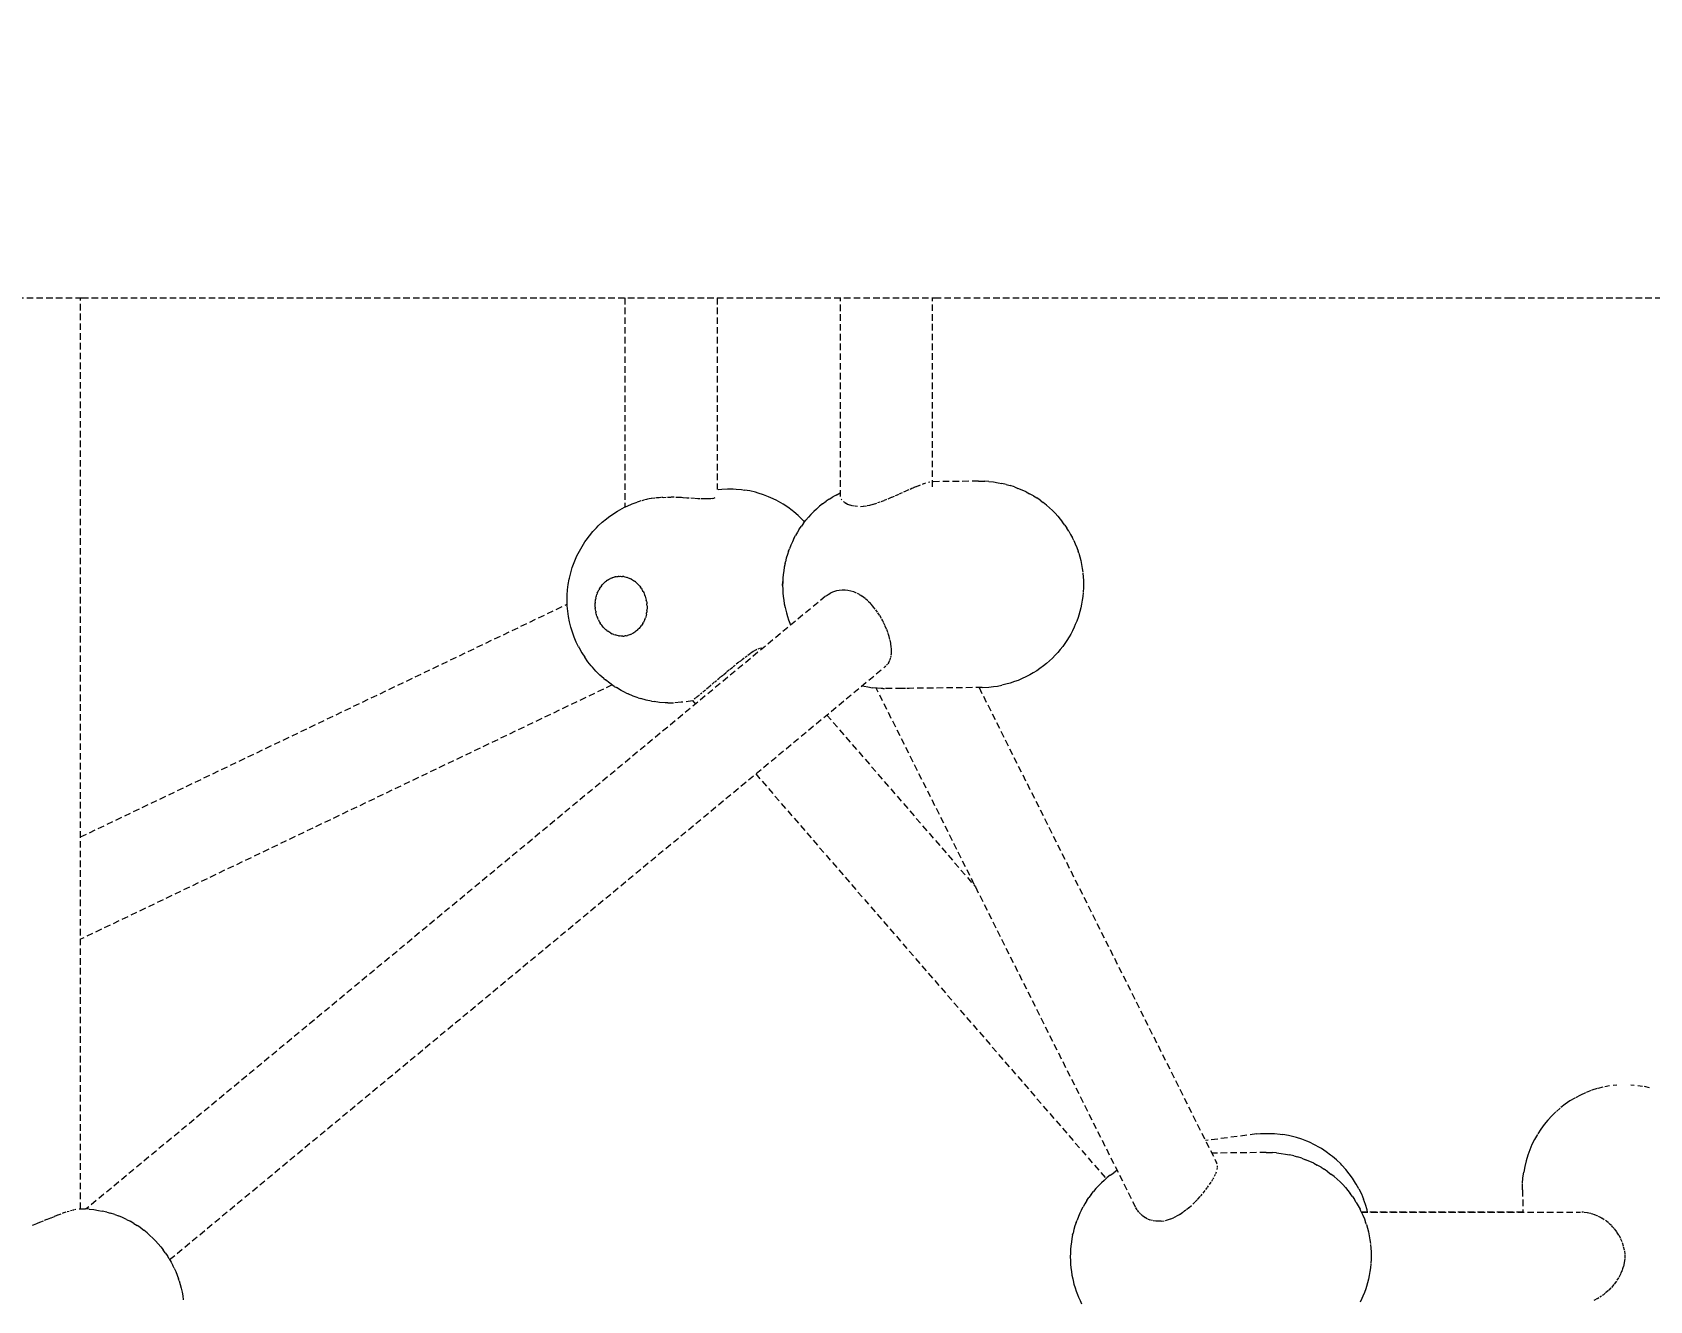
# Model space of a CAD drawing. Header units: millimetres. Extents: x -4710 to 4801, y -2494 to 3533.
# Drawn here: x -1036.9 to -721.3, y 531.1 to 778.5 of the extents above; entities that cross this region are included whole.
import ezdxf

# ---------------------------------------------------------------- set-up
doc = ezdxf.new("R2010")
doc.units = ezdxf.units.MM
doc.linetypes.add('HIDDEN', pattern=[1.905, 1.27, -0.635])
for name, color, linetype in [('DIKOM_ОБЪЕКТ', 7, 'Continuous'), ('DIKOM_РАЗМЕР_ЗОНА', 7, 'Continuous'), ('DIKOM_РАЗМЕР_ОБЪЕКТА', 7, 'Continuous')]:
    doc.layers.add(name, color=color, linetype=linetype)
doc.styles.add('style1', font='arialbd.ttf', dxfattribs={"width": 0.8})
doc.dimstyles.new('1-50', dxfattribs={"dimtxt": 300, "dimasz": 200, "dimexe": 100, "dimexo": 0, "dimgap": 100, "dimtad": 1, "dimtxsty": 'style1', "dimcen": 200, "dimclrd": 7, "dimclre": 7, "dimclrt": 7, "dimadec": 1, "dimazin": 2, "dimtfac": 1, "dimtmove": 0, "dimatfit": 2, "dimfxl": 0, "dimlwd": 25, "dimlwe": 18, "dimarcsym": 0})

# ---------------------------------------------------------------- blocks, each defined once
blk = doc.blocks.new('*D0')
at = {"layer": 'Defpoints', "color": 0, "transparency": 16777216}
for p in [(-2049.22, 763.91), (3285.36, 750.08), (3285.36, -900.83)]:
    blk.add_point(p, dxfattribs=at)
at = {"layer": 'DIKOM_РАЗМЕР_ОБЪЕКТА', "color": 7, "lineweight": 18, "transparency": 16777216}
for p, q in [((-2049.22, 763.91), (-2049.22, -1000.83)), ((3285.36, 750.08), (3285.36, -1000.83))]:
    blk.add_line(p, q, dxfattribs=at)
at = {"layer": 'DIKOM_РАЗМЕР_ОБЪЕКТА', "color": 7, "lineweight": 25, "transparency": 16777216}
blk.add_line((-1849.22, -900.83), (3085.36, -900.83), dxfattribs=at)
at = {"layer": 'DIKOM_РАЗМЕР_ОБЪЕКТА', "color": 7, "transparency": 16777216}
for points in [[(-1849.22, -867.5), (-1849.22, -934.17), (-2049.22, -900.83)], [(3085.36, -867.5), (3085.36, -934.17), (3285.36, -900.83)]]:
    blk.add_solid(points, dxfattribs=at)
at = {"layer": 'DIKOM_РАЗМЕР_ОБЪЕКТА', "color": 7, "transparency": 16777216, "insert": (618.07, -647.56), "char_height": 300, "attachment_point": 5, "style": 'style1'}
blk.add_mtext('{\\fArial|b0|i0|c204|p34;5335}', dxfattribs=at)
blk = doc.blocks.new('*D1')
at = {"layer": 'Defpoints', "color": 0, "transparency": 16777216}
for p in [(-701.85, 2135.95), (-2165.86, -628.42), (-722.47, -628.42)]:
    blk.add_point(p, dxfattribs=at)
at = {"layer": 'DIKOM_РАЗМЕР_ОБЪЕКТА', "color": 7, "lineweight": 18, "transparency": 16777216}
for p, q in [((-701.85, 2135.95), (-2265.86, 2135.95)), ((-722.47, -628.42), (-2265.86, -628.42))]:
    blk.add_line(p, q, dxfattribs=at)
at = {"layer": 'DIKOM_РАЗМЕР_ОБЪЕКТА', "color": 7, "lineweight": 25, "transparency": 16777216}
blk.add_line((-2165.86, 1935.95), (-2165.86, -428.42), dxfattribs=at)
at = {"layer": 'DIKOM_РАЗМЕР_ОБЪЕКТА', "color": 7, "transparency": 16777216}
for points in [[(-2199.2, 1935.95), (-2132.53, 1935.95), (-2165.86, 2135.95)], [(-2199.2, -428.42), (-2132.53, -428.42), (-2165.86, -628.42)]]:
    blk.add_solid(points, dxfattribs=at)
at = {"layer": 'DIKOM_РАЗМЕР_ОБЪЕКТА', "color": 7, "transparency": 16777216, "insert": (-2419.04, 753.76), "char_height": 300, "attachment_point": 5, "rotation": 90, "style": 'style1'}
blk.add_mtext('{\\fArial|b0|i0|c204|p34;2750}', dxfattribs=at)
blk = doc.blocks.new('*D2')
at = {"layer": 'Defpoints', "color": 0, "transparency": 16777216}
for p in [(-3555.27, 756.28), (4801.28, 756.28), (4801.28, -2394.45)]:
    blk.add_point(p, dxfattribs=at)
at = {"layer": 'DIKOM_РАЗМЕР_ЗОНА', "color": 7, "lineweight": 18, "transparency": 16777216}
for p, q in [((-3555.27, 756.28), (-3555.27, -2494.45)), ((4801.28, 756.28), (4801.28, -2494.45))]:
    blk.add_line(p, q, dxfattribs=at)
at = {"layer": 'DIKOM_РАЗМЕР_ЗОНА', "color": 7, "lineweight": 25, "transparency": 16777216}
blk.add_line((-3355.27, -2394.45), (4601.28, -2394.45), dxfattribs=at)
at = {"layer": 'DIKOM_РАЗМЕР_ЗОНА', "color": 7, "transparency": 16777216}
for points in [[(-3355.27, -2361.11), (-3355.27, -2427.78), (-3555.27, -2394.45)], [(4601.28, -2361.11), (4601.28, -2427.78), (4801.28, -2394.45)]]:
    blk.add_solid(points, dxfattribs=at)
at = {"layer": 'DIKOM_РАЗМЕР_ЗОНА', "color": 7, "transparency": 16777216, "insert": (709.08, -2141.17), "char_height": 300, "attachment_point": 5, "style": 'style1'}
blk.add_mtext('{\\fArial|b0|i0|c204|p34;8335}', dxfattribs=at)
blk = doc.blocks.new('*D3')
at = {"layer": 'Defpoints', "color": 0, "transparency": 16777216}
for p in [(-715.82, 3533.12), (-4259.83, -2026.25), (-715.82, -2026.25)]:
    blk.add_point(p, dxfattribs=at)
at = {"layer": 'DIKOM_РАЗМЕР_ЗОНА', "color": 7, "lineweight": 18, "transparency": 16777216}
for p, q in [((-715.82, 3533.12), (-4359.83, 3533.12)), ((-715.82, -2026.25), (-4359.83, -2026.25))]:
    blk.add_line(p, q, dxfattribs=at)
at = {"layer": 'DIKOM_РАЗМЕР_ЗОНА', "color": 7, "lineweight": 25, "transparency": 16777216}
blk.add_line((-4259.83, 3333.12), (-4259.83, -1826.25), dxfattribs=at)
at = {"layer": 'DIKOM_РАЗМЕР_ЗОНА', "color": 7, "transparency": 16777216}
for points in [[(-4293.16, 3333.12), (-4226.49, 3333.12), (-4259.83, 3533.12)], [(-4293.16, -1826.25), (-4226.49, -1826.25), (-4259.83, -2026.25)]]:
    blk.add_solid(points, dxfattribs=at)
at = {"layer": 'DIKOM_РАЗМЕР_ЗОНА', "color": 7, "transparency": 16777216, "insert": (-4513, 975.17), "char_height": 300, "attachment_point": 5, "rotation": 90, "style": 'style1'}
blk.add_mtext('{\\fArial|b0|i0|c204|p34;5560}', dxfattribs=at)

msp = doc.modelspace()

# ---------------------------------------------------------------- linework, layer by layer
at = {"layer": 'DIKOM_ОБЪЕКТ', "color": 7, "linetype": 'HIDDEN', "lineweight": 15}
for p, q in [((-1081.836, 726.672), (-1027.247, 726.672)), ((-1027.49, 548.962), (-1027.49, 726.672)), ((-1027.247, 726.672), (-972.144, 726.672)), ((-972.144, 726.672), (-916.64, 726.672)), ((-921.269, 726.672), (-921.269, 685.857)), ((-916.64, 726.672), (-860.846, 726.672)), ((-903.28, 726.672), (-903.28, 689.276)), ((-879.227, 687.903), (-879.227, 726.672)), ((-861.231, 689.826), (-861.231, 726.672)), ((-860.846, 726.672), (-804.876, 726.672)), ((-804.876, 726.672), (-748.843, 726.672)), ((-748.843, 726.672), (-692.86, 726.672)), ((-903.103, 689.299), (-902.339, 689.359)), ((-902.339, 689.359), (-901.248, 689.413)), ((-901.248, 689.413), (-900.154, 689.387)), ((-900.154, 689.387), (-899.594, 689.366)), ((-899.594, 689.366), (-898.506, 689.262)), ((-898.506, 689.262), (-897.959, 689.178)), ((-896.884, 688.997), (-897.959, 689.178)), ((-895.82, 688.739), (-896.884, 688.997)), ((-895.306, 688.598), (-895.82, 688.739)), ((-894.266, 688.268), (-895.306, 688.598)), ((-893.245, 687.864), (-894.266, 688.268)), ((-880.052, 688.212), (-880.682, 687.86)), ((-880.052, 688.212), (-879.257, 688.634)), ((-869.183, 687.798), (-868.705, 688.018)), ((-868.451, 688.12), (-868.116, 688.268)), ((-868.116, 688.268), (-867.803, 688.406)), ((-867.728, 688.439), (-867.436, 688.58)), ((-867.436, 688.58), (-867.09, 688.725)), ((-866.877, 688.819), (-866.393, 689.04)), ((-866.305, 689.081), (-865.785, 689.301)), ((-865.644, 689.362), (-865.3, 689.52)), ((-865.3, 689.52), (-865.08, 689.605)), ((-865.005, 689.634), (-864.811, 689.716)), ((-864.811, 689.716), (-864.479, 689.856)), ((-864.383, 689.897), (-863.943, 690.063)), ((-863.848, 690.099), (-863.582, 690.21)), ((-863.191, 690.343), (-862.921, 690.441)), ((-862.86, 690.461), (-862.548, 690.555)), ((-862.014, 690.7), (-861.801, 690.755)), ((-852.27, 690.909), (-861.456, 690.803)), ((-852.27, 690.909), (-851.021, 690.889)), ((-850.268, 690.835), (-851.021, 690.889)), ((-850.268, 690.835), (-849.368, 690.751)), ((-849.368, 690.751), (-848.476, 690.603)), ((-848.476, 690.603), (-847.735, 690.472)), ((-846.862, 690.264), (-847.735, 690.472)), ((-846.862, 690.264), (-846.136, 690.057)), ((-845.289, 689.79), (-846.136, 690.057)), ((-845.289, 689.79), (-844.582, 689.511)), ((-843.769, 689.189), (-844.582, 689.511)), ((-842.981, 688.81), (-843.769, 689.189)), ((-842.981, 688.81), (-842.312, 688.471)), ((-841.569, 688.043), (-842.312, 688.471)), ((-841.569, 688.043), (-840.93, 687.645)), ((-923.63, 684.501), (-922.741, 685.049)), ((-922.741, 685.049), (-922.267, 685.336)), ((-922.267, 685.336), (-921.337, 685.827)), ((-921.337, 685.827), (-920.822, 686.058)), ((-920.822, 686.058), (-919.858, 686.485)), ((-919.858, 686.485), (-918.871, 686.844)), ((-918.486, 686.965), (-918.871, 686.844)), ((-918.144, 687.062), (-918.486, 686.965)), ((-917.564, 687.227), (-917.98, 687.108)), ((-917.079, 687.328), (-917.437, 687.253)), ((-916.855, 687.375), (-917.079, 687.328)), ((-916.553, 687.44), (-916.778, 687.392)), ((-916.147, 687.5), (-916.553, 687.44)), ((-915.458, 687.604), (-916.062, 687.512)), ((-915.089, 687.639), (-915.331, 687.616)), ((-914.661, 687.681), (-915.089, 687.639)), ((-914.267, 687.722), (-914.576, 687.689)), ((-913.892, 687.74), (-914.147, 687.728)), ((-913.789, 687.745), (-913.224, 687.767)), ((-912.989, 687.776), (-912.327, 687.771)), ((-911.667, 687.771), (-912.241, 687.77)), ((-910.758, 687.727), (-911.323, 687.756)), ((-910.286, 687.707), (-910.675, 687.722)), ((-909.985, 687.683), (-910.242, 687.705)), ((-909.218, 687.627), (-909.903, 687.676)), ((-908.758, 687.6), (-909.139, 687.622)), ((-907.74, 687.52), (-908.388, 687.57)), ((-907.062, 687.481), (-907.667, 687.515)), ((-906.626, 687.465), (-906.994, 687.477)), ((-905.878, 687.436), (-906.381, 687.451)), ((-905.369, 687.437), (-905.822, 687.434)), ((-904.916, 687.456), (-905.319, 687.437)), ((-904.522, 687.494), (-904.872, 687.458)), ((-904.176, 687.548), (-904.483, 687.498)), ((-904.142, 687.554), (-903.881, 687.621)), ((-903.852, 687.629), (-903.64, 687.713)), ((-892.778, 687.672), (-893.245, 687.864)), ((-891.792, 687.203), (-892.778, 687.672)), ((-890.832, 686.665), (-891.792, 687.203)), ((-890.426, 686.433), (-890.832, 686.665)), ((-889.511, 685.838), (-890.426, 686.433)), ((-888.628, 685.18), (-889.511, 685.838)), ((-888.293, 684.921), (-888.628, 685.18)), ((-887.464, 684.217), (-888.293, 684.921)), ((-885, 684.387), (-884.438, 684.972)), ((-883.91, 685.461), (-884.438, 684.972)), ((-883.91, 685.461), (-883.281, 686.016)), ((-882.716, 686.466), (-883.281, 686.016)), ((-882.716, 686.466), (-882.026, 686.983)), ((-881.427, 687.387), (-882.026, 686.983)), ((-881.427, 687.387), (-880.682, 687.86)), ((-878.966, 687.257), (-879.083, 687.424)), ((-878.484, 686.819), (-878.649, 686.949)), ((-878.455, 686.801), (-878.162, 686.607)), ((-878.129, 686.59), (-877.867, 686.449)), ((-877.372, 686.226), (-877.754, 686.387)), ((-876.911, 686.098), (-877.334, 686.216)), ((-876.459, 686.023), (-876.87, 686.091)), ((-875.88, 685.977), (-876.369, 686.011)), ((-875.318, 685.983), (-874.778, 686.028)), ((-874.73, 686.032), (-874.159, 686.118)), ((-874.032, 686.142), (-873.512, 686.252)), ((-873.459, 686.262), (-872.84, 686.428)), ((-872.784, 686.444), (-872.148, 686.648)), ((-871.952, 686.719), (-871.44, 686.89)), ((-871.275, 686.95), (-870.718, 687.162)), ((-870.653, 687.187), (-870.161, 687.398)), ((-869.919, 687.49), (-869.545, 687.646)), ((-869.545, 687.646), (-869.254, 687.769)), ((-840.238, 687.174), (-840.93, 687.645)), ((-840.238, 687.174), (-839.632, 686.723)), ((-838.997, 686.215), (-839.632, 686.723)), ((-838.997, 686.215), (-838.427, 685.717)), ((-837.854, 685.179), (-838.427, 685.717)), ((-837.854, 685.179), (-837.324, 684.644)), ((-927.536, 681.076), (-926.82, 681.832)), ((-926.82, 681.832), (-926.479, 682.186)), ((-926.479, 682.186), (-925.709, 682.903)), ((-925.709, 682.903), (-924.9, 683.563)), ((-924.9, 683.563), (-924.487, 683.89)), ((-924.487, 683.89), (-923.63, 684.501)), ((-886.672, 683.455), (-887.464, 684.217)), ((-887.249, 681.531), (-886.854, 682.125)), ((-886.427, 682.714), (-886.854, 682.125)), ((-886.418, 683.184), (-886.672, 683.455)), ((-886.427, 682.714), (-885.957, 683.297)), ((-886.221, 682.97), (-886.418, 683.184)), ((-885.489, 683.867), (-885.957, 683.297)), ((-885, 684.387), (-885.489, 683.867)), ((-836.817, 684.083), (-837.324, 684.644)), ((-836.817, 684.083), (-836.329, 683.518)), ((-836.329, 683.518), (-835.863, 682.903)), ((-835.448, 682.355), (-835.863, 682.903)), ((-835.448, 682.355), (-835.026, 681.724)), ((-834.684, 681.171), (-835.026, 681.724)), ((-929.651, 678.192), (-929.083, 679.07)), ((-929.083, 679.07), (-928.838, 679.416)), ((-928.838, 679.416), (-928.209, 680.269)), ((-928.209, 680.269), (-927.536, 681.076)), ((-888.609, 679.096), (-888.904, 678.429)), ((-888.29, 679.732), (-888.609, 679.096)), ((-888.29, 679.732), (-887.995, 680.294)), ((-887.633, 680.932), (-887.995, 680.294)), ((-887.249, 681.531), (-887.633, 680.932)), ((-834.684, 681.171), (-834.307, 680.532)), ((-834.307, 680.532), (-833.954, 679.855)), ((-833.709, 679.346), (-833.954, 679.855)), ((-833.709, 679.346), (-833.401, 678.675)), ((-833.401, 678.675), (-833.119, 677.973)), ((-931.194, 675.05), (-930.788, 676.01)), ((-930.788, 676.01), (-930.64, 676.321)), ((-930.64, 676.321), (-930.171, 677.275)), ((-930.171, 677.275), (-929.651, 678.192)), ((-889.787, 675.888), (-889.965, 675.168)), ((-889.583, 676.588), (-889.787, 675.888)), ((-889.354, 677.266), (-889.583, 676.588)), ((-889.354, 677.266), (-889.175, 677.733)), ((-888.904, 678.429), (-889.175, 677.733)), ((-833.119, 677.973), (-832.863, 677.244)), ((-832.729, 676.843), (-832.863, 677.244)), ((-832.729, 676.843), (-832.516, 676.137)), ((-832.516, 676.137), (-832.329, 675.411)), ((-832.329, 675.411), (-832.169, 674.667)), ((-932.095, 672.011), (-931.849, 673.047)), ((-931.849, 673.047), (-931.548, 674.061)), ((-931.548, 674.061), (-931.194, 675.05)), ((-923.044, 672.272), (-923.26, 672.225)), ((-923.044, 672.272), (-922.827, 672.308)), ((-922.827, 672.308), (-922.607, 672.333)), ((-922.386, 672.348), (-922.607, 672.333)), ((-922.386, 672.348), (-922.165, 672.35)), ((-922.165, 672.35), (-921.943, 672.342)), ((-921.943, 672.342), (-921.722, 672.323)), ((-921.502, 672.293), (-921.722, 672.323)), ((-921.502, 672.293), (-921.282, 672.251)), ((-921.282, 672.251), (-921.065, 672.199)), ((-890.386, 672.734), (-890.451, 672.016)), ((-890.295, 673.443), (-890.386, 672.734)), ((-890.179, 674.142), (-890.295, 673.443)), ((-890.038, 674.827), (-890.179, 674.142)), ((-890.038, 674.827), (-889.965, 675.168)), ((-832.169, 674.667), (-832.038, 673.908)), ((-832.038, 673.908), (-831.935, 673.138)), ((-831.919, 672.985), (-831.851, 672.262)), ((-831.851, 672.262), (-831.81, 671.534)), ((-932.532, 668.697), (-932.456, 669.741)), ((-932.456, 669.741), (-932.326, 670.775)), ((-932.326, 670.775), (-932.141, 671.796)), ((-932.141, 671.796), (-932.095, 672.011)), ((-926.676, 669.033), (-926.584, 669.261)), ((-926.584, 669.261), (-926.483, 669.483)), ((-926.483, 669.483), (-926.373, 669.7)), ((-926.255, 669.911), (-926.373, 669.7)), ((-926.255, 669.911), (-926.129, 670.115)), ((-926.129, 670.115), (-925.995, 670.312)), ((-925.855, 670.502), (-925.995, 670.312)), ((-925.855, 670.502), (-925.706, 670.684)), ((-925.706, 670.684), (-925.551, 670.858)), ((-925.551, 670.858), (-925.389, 671.023)), ((-925.221, 671.181), (-925.389, 671.023)), ((-925.221, 671.181), (-925.046, 671.329)), ((-925.046, 671.329), (-924.865, 671.469)), ((-924.68, 671.599), (-924.865, 671.469)), ((-924.68, 671.599), (-924.489, 671.719)), ((-924.489, 671.719), (-924.294, 671.829)), ((-924.294, 671.829), (-924.094, 671.929)), ((-923.89, 672.019), (-924.094, 671.929)), ((-923.89, 672.019), (-923.683, 672.098)), ((-923.683, 672.098), (-923.473, 672.167)), ((-923.473, 672.167), (-923.26, 672.225)), ((-921.065, 672.199), (-920.849, 672.136)), ((-920.635, 672.062), (-920.849, 672.136)), ((-920.635, 672.062), (-920.423, 671.978)), ((-920.423, 671.978), (-920.215, 671.883)), ((-920.01, 671.778), (-920.215, 671.883)), ((-920.01, 671.778), (-919.809, 671.663)), ((-919.809, 671.663), (-919.613, 671.538)), ((-919.613, 671.538), (-919.421, 671.404)), ((-919.234, 671.261), (-919.421, 671.404)), ((-919.234, 671.261), (-919.053, 671.109)), ((-919.053, 671.109), (-918.877, 670.947)), ((-918.707, 670.778), (-918.877, 670.947)), ((-918.707, 670.778), (-918.543, 670.6)), ((-918.543, 670.6), (-918.386, 670.414)), ((-918.386, 670.414), (-918.236, 670.222)), ((-918.093, 670.022), (-918.236, 670.222)), ((-918.093, 670.022), (-917.958, 669.816)), ((-917.958, 669.816), (-917.83, 669.603)), ((-917.711, 669.385), (-917.83, 669.603)), ((-917.711, 669.385), (-917.6, 669.162)), ((-917.6, 669.162), (-917.497, 668.933)), ((-890.503, 670.565), (-890.452, 671.364)), ((-890.452, 671.364), (-890.503, 670.565)), ((-890.49, 671.292), (-890.503, 670.565)), ((-890.503, 670.564), (-890.489, 669.837)), ((-890.451, 672.016), (-890.49, 671.292)), ((-890.489, 669.837), (-890.449, 669.111)), ((-890.449, 669.111), (-890.384, 668.391)), ((-881.615, 668.82), (-881.106, 669.102)), ((-880.572, 669.331), (-881.096, 669.107)), ((-880.017, 669.503), (-880.553, 669.337)), ((-879.465, 669.614), (-880.008, 669.505)), ((-878.908, 669.667), (-879.455, 669.615)), ((-878.339, 669.663), (-878.888, 669.667)), ((-877.774, 669.602), (-878.329, 669.662)), ((-877.205, 669.484), (-877.764, 669.6)), ((-876.638, 669.308), (-877.195, 669.481)), ((-876.065, 669.07), (-876.617, 669.301)), ((-831.859, 669.217), (-831.933, 668.441)), ((-831.809, 670.074), (-831.85, 669.347)), ((-831.81, 671.534), (-831.796, 670.804)), ((-831.795, 670.803), (-831.809, 670.074)), ((-1027.49, 621.51), (-932.529, 666.929)), ((-882.13, 668.463), (-1026.417, 548.937)), ((-932.553, 667.648), (-932.532, 668.697)), ((-932.518, 666.597), (-932.553, 667.648)), ((-932.428, 665.547), (-932.518, 666.597)), ((-927.091, 666.828), (-927.083, 667.082)), ((-927.089, 666.574), (-927.091, 666.828)), ((-927.078, 666.32), (-927.089, 666.574)), ((-927.065, 667.335), (-927.083, 667.082)), ((-927.078, 666.32), (-927.058, 666.066)), ((-927.065, 667.335), (-927.038, 667.586)), ((-927.027, 665.813), (-927.058, 666.066)), ((-927.038, 667.586), (-927.001, 667.835)), ((-926.954, 668.082), (-927.001, 667.835)), ((-926.954, 668.082), (-926.898, 668.325)), ((-926.898, 668.325), (-926.833, 668.565)), ((-926.833, 668.565), (-926.759, 668.801)), ((-926.676, 669.033), (-926.759, 668.801)), ((-917.497, 668.933), (-917.402, 668.7)), ((-917.317, 668.463), (-917.402, 668.7)), ((-917.317, 668.463), (-917.24, 668.221)), ((-917.24, 668.221), (-917.172, 667.977)), ((-917.172, 667.977), (-917.114, 667.729)), ((-917.064, 667.479), (-917.114, 667.729)), ((-917.064, 667.479), (-917.025, 667.228)), ((-917.025, 667.228), (-916.994, 666.975)), ((-916.973, 666.721), (-916.994, 666.975)), ((-916.987, 665.706), (-916.969, 665.959)), ((-916.973, 666.721), (-916.963, 666.467)), ((-916.961, 666.213), (-916.969, 665.959)), ((-916.963, 666.467), (-916.961, 666.213)), ((-890.384, 668.391), (-890.292, 667.677)), ((-890.292, 667.677), (-890.175, 666.974)), ((-890.175, 666.974), (-890.033, 666.284)), ((-890.033, 666.284), (-889.961, 665.976)), ((-889.961, 665.976), (-889.782, 665.249)), ((-882.033, 668.531), (-881.634, 668.808)), ((-875.511, 668.777), (-875.903, 668.984)), ((-875.225, 668.593), (-875.49, 668.764)), ((-874.954, 668.425), (-875.225, 668.593)), ((-874.417, 668.029), (-874.944, 668.417)), ((-873.89, 667.572), (-874.328, 667.952)), ((-873.385, 667.081), (-873.788, 667.469)), ((-873.213, 666.891), (-873.365, 667.061)), ((-872.893, 666.537), (-873.213, 666.891)), ((-872.747, 666.35), (-872.874, 666.514)), ((-872.419, 665.954), (-872.747, 666.35)), ((-832.324, 666.183), (-832.51, 665.464)), ((-832.165, 666.921), (-832.324, 666.183)), ((-832.035, 667.674), (-832.165, 666.921)), ((-831.933, 668.441), (-832.035, 667.674)), ((-932.284, 664.504), (-932.428, 665.547)), ((-932.086, 663.47), (-932.284, 664.504)), ((-931.834, 662.449), (-932.086, 663.47)), ((-926.987, 665.562), (-927.027, 665.813)), ((-926.987, 665.562), (-926.938, 665.311)), ((-926.88, 665.064), (-926.938, 665.311)), ((-926.812, 664.82), (-926.88, 665.064)), ((-926.735, 664.578), (-926.812, 664.82)), ((-926.735, 664.578), (-926.649, 664.341)), ((-926.555, 664.108), (-926.649, 664.341)), ((-926.452, 663.879), (-926.555, 664.108)), ((-926.452, 663.879), (-926.341, 663.656)), ((-926.341, 663.656), (-926.221, 663.438)), ((-926.221, 663.438), (-926.094, 663.225)), ((-925.958, 663.019), (-926.094, 663.225)), ((-925.958, 663.019), (-925.816, 662.819)), ((-925.666, 662.627), (-925.816, 662.819)), ((-917.923, 662.926), (-918.056, 662.729)), ((-917.797, 663.13), (-917.923, 662.926)), ((-917.797, 663.13), (-917.679, 663.341)), ((-917.569, 663.558), (-917.679, 663.341)), ((-917.468, 663.781), (-917.569, 663.558)), ((-917.376, 664.008), (-917.468, 663.781)), ((-917.376, 664.008), (-917.293, 664.24)), ((-917.218, 664.476), (-917.293, 664.24)), ((-917.153, 664.715), (-917.218, 664.476)), ((-917.098, 664.959), (-917.153, 664.715)), ((-917.098, 664.959), (-917.051, 665.206)), ((-917.014, 665.455), (-917.051, 665.206)), ((-916.987, 665.706), (-917.014, 665.455)), ((-889.782, 665.249), (-889.577, 664.541)), ((-889.577, 664.541), (-889.347, 663.854)), ((-889.347, 663.854), (-889.093, 663.192)), ((-889.093, 663.192), (-888.941, 662.822)), ((-871.981, 665.348), (-872.323, 665.822)), ((-871.588, 664.755), (-871.914, 665.243)), ((-871.235, 664.151), (-871.54, 664.678)), ((-870.98, 663.694), (-871.157, 664.024)), ((-870.81, 663.376), (-870.98, 663.694)), ((-870.674, 663.079), (-870.794, 663.343)), ((-870.479, 662.684), (-870.674, 663.079)), ((-833.393, 662.925), (-833.619, 662.427)), ((-833.111, 663.616), (-833.393, 662.925)), ((-832.856, 664.335), (-833.111, 663.616)), ((-832.723, 664.766), (-832.856, 664.335)), ((-832.51, 665.464), (-832.723, 664.766)), ((-931.529, 661.446), (-931.834, 662.449)), ((-931.173, 660.463), (-931.529, 661.446)), ((-930.767, 659.504), (-931.173, 660.463)), ((-925.509, 662.441), (-925.666, 662.627)), ((-925.345, 662.263), (-925.509, 662.441)), ((-925.345, 662.263), (-925.175, 662.094)), ((-924.999, 661.932), (-925.175, 662.094)), ((-924.818, 661.78), (-924.999, 661.932)), ((-924.818, 661.78), (-924.631, 661.636)), ((-924.439, 661.502), (-924.631, 661.636)), ((-924.242, 661.378), (-924.439, 661.502)), ((-924.042, 661.263), (-924.242, 661.378)), ((-924.042, 661.263), (-923.837, 661.158)), ((-923.628, 661.063), (-923.837, 661.158)), ((-923.417, 660.979), (-923.628, 661.063)), ((-923.417, 660.979), (-923.203, 660.905)), ((-922.987, 660.842), (-923.203, 660.905)), ((-922.769, 660.79), (-922.987, 660.842)), ((-922.55, 660.748), (-922.769, 660.79)), ((-922.55, 660.748), (-922.33, 660.718)), ((-922.109, 660.698), (-922.33, 660.718)), ((-921.887, 660.69), (-922.109, 660.698)), ((-921.665, 660.693), (-921.887, 660.69)), ((-921.665, 660.693), (-921.445, 660.707)), ((-921.225, 660.733), (-921.445, 660.707)), ((-921.008, 660.769), (-921.225, 660.733)), ((-921.008, 660.769), (-920.792, 660.816)), ((-920.579, 660.874), (-920.792, 660.816)), ((-920.369, 660.943), (-920.579, 660.874)), ((-920.162, 661.022), (-920.369, 660.943)), ((-920.162, 661.022), (-919.958, 661.112)), ((-919.758, 661.212), (-919.958, 661.112)), ((-919.563, 661.322), (-919.758, 661.212)), ((-919.372, 661.443), (-919.563, 661.322)), ((-919.372, 661.443), (-919.186, 661.572)), ((-919.006, 661.712), (-919.186, 661.572)), ((-918.831, 661.86), (-919.006, 661.712)), ((-918.831, 661.86), (-918.663, 662.017)), ((-918.501, 662.183), (-918.663, 662.017)), ((-918.345, 662.357), (-918.501, 662.183)), ((-918.197, 662.539), (-918.345, 662.357)), ((-918.197, 662.539), (-918.056, 662.729)), ((-870.208, 662.03), (-870.464, 662.647)), ((-870.048, 661.615), (-870.179, 661.965)), ((-869.932, 661.306), (-870.048, 661.615)), ((-869.843, 661.008), (-869.919, 661.266)), ((-869.71, 660.613), (-869.843, 661.008)), ((-869.557, 660.016), (-869.705, 660.593)), ((-869.468, 659.62), (-869.532, 659.922)), ((-869.402, 659.307), (-869.468, 659.62)), ((-835.015, 659.86), (-835.436, 659.245)), ((-834.618, 660.518), (-835.015, 659.86)), ((-834.297, 661.064), (-834.618, 660.518)), ((-833.945, 661.727), (-834.297, 661.064)), ((-833.619, 662.427), (-833.945, 661.727)), ((-930.312, 658.573), (-930.767, 659.504)), ((-930.312, 658.573), (-930.208, 658.37)), ((-930.208, 658.37), (-929.69, 657.441)), ((-929.69, 657.441), (-929.126, 656.549)), ((-928.518, 655.695), (-929.126, 656.549)), ((-897.825, 656.565), (-897.449, 656.841)), ((-897.266, 656.983), (-896.792, 657.339)), ((-896.282, 657.675), (-896.739, 657.373)), ((-895.802, 657.946), (-896.233, 657.702)), ((-895.507, 658.085), (-895.756, 657.968)), ((-895.31, 658.178), (-894.935, 658.32)), ((-894.893, 658.331), (-894.539, 658.422)), ((-869.37, 659.057), (-869.4, 659.291)), ((-869.394, 656.526), (-869.334, 656.852)), ((-869.312, 658.698), (-869.37, 659.057)), ((-869.27, 658.135), (-869.308, 658.665)), ((-869.304, 657.019), (-869.289, 657.252)), ((-869.289, 657.252), (-869.262, 657.526)), ((-869.263, 657.741), (-869.266, 658.074)), ((-869.261, 657.537), (-869.263, 657.741)), ((-837.31, 656.94), (-837.863, 656.398)), ((-836.802, 657.51), (-837.31, 656.94)), ((-836.316, 658.073), (-836.802, 657.51)), ((-835.851, 658.669), (-836.316, 658.073)), ((-835.436, 659.245), (-835.851, 658.669)), ((-1010.12, 539.063), (-870.529, 654.708)), ((-927.866, 654.883), (-928.518, 655.695)), ((-927.866, 654.883), (-927.638, 654.615)), ((-926.928, 653.828), (-927.638, 654.615)), ((-926.18, 653.089), (-926.928, 653.828)), ((-901.988, 653.213), (-901.612, 653.524)), ((-901.452, 653.66), (-901.612, 653.524)), ((-901.04, 653.987), (-901.382, 653.716)), ((-901.039, 653.988), (-900.842, 654.161)), ((-900.774, 654.216), (-900.402, 654.517)), ((-900.402, 654.517), (-900.234, 654.653)), ((-900.165, 654.705), (-899.951, 654.864)), ((-899.95, 654.864), (-899.763, 655.018)), ((-899.04, 655.61), (-899.565, 655.186)), ((-898.754, 655.821), (-898.975, 655.658)), ((-898.754, 655.821), (-898.471, 656.05)), ((-898.391, 656.114), (-897.99, 656.436)), ((-870.526, 654.71), (-870.35, 654.864)), ((-870.209, 654.989), (-870.041, 655.186)), ((-869.938, 655.307), (-869.747, 655.615)), ((-869.712, 655.671), (-869.563, 656)), ((-869.529, 656.076), (-869.431, 656.412)), ((-841.638, 653.494), (-842.294, 653.112)), ((-840.912, 653.935), (-841.638, 653.494)), ((-840.289, 654.375), (-840.912, 653.935)), ((-839.615, 654.857), (-840.289, 654.375)), ((-839.028, 655.348), (-839.615, 654.857)), ((-838.412, 655.863), (-839.028, 655.348)), ((-837.863, 656.398), (-838.412, 655.863)), ((-923.77, 651.167), (-1027.49, 601.559)), ((-925.396, 652.402), (-926.18, 653.089)), ((-925.396, 652.402), (-925.064, 652.127)), ((-924.228, 651.479), (-925.064, 652.127)), ((-923.361, 650.889), (-924.228, 651.479)), ((-923.361, 650.889), (-922.954, 650.643)), ((-922.043, 650.103), (-922.954, 650.643)), ((-905.831, 650.007), (-905.581, 650.215)), ((-905.381, 650.382), (-904.984, 650.727)), ((-904.904, 650.796), (-904.638, 651.006)), ((-904.638, 651.006), (-904.443, 651.18)), ((-904.267, 651.329), (-903.835, 651.684)), ((-903.762, 651.746), (-903.398, 652.057)), ((-903.189, 652.23), (-902.966, 652.404)), ((-902.966, 652.404), (-902.668, 652.666)), ((-902.598, 652.722), (-902.264, 652.991)), ((-902.264, 652.991), (-902.059, 653.156)), ((-875.007, 650.997), (-874.59, 650.894)), ((-874.59, 650.894), (-873.879, 650.772)), ((-873.879, 650.772), (-872.957, 650.614)), ((-872.027, 650.524), (-872.957, 650.614)), ((-821.584, 549.221), (-872.246, 650.545)), ((-871.303, 650.473), (-872.027, 650.524)), ((-870.921, 650.467), (-871.303, 650.473)), ((-870.921, 650.467), (-870.631, 650.463)), ((-870.173, 650.464), (-870.428, 650.459)), ((-869.671, 650.473), (-870.15, 650.465)), ((-869.127, 650.48), (-869.647, 650.473)), ((-867.888, 650.492), (-868.489, 650.486)), ((-867.219, 650.495), (-867.857, 650.492)), ((-866.513, 650.498), (-867.185, 650.496)), ((-865.797, 650.5), (-866.3, 650.499)), ((-851.563, 650.664), (-865.797, 650.5)), ((-852.178, 650.657), (-805.823, 557.948)), ((-851.563, 650.664), (-850.248, 650.73)), ((-850.248, 650.73), (-849.348, 650.835)), ((-849.348, 650.835), (-848.602, 650.938)), ((-848.602, 650.938), (-847.715, 651.106)), ((-846.981, 651.287), (-847.715, 651.106)), ((-846.116, 651.514), (-846.981, 651.287)), ((-845.27, 651.802), (-846.116, 651.514)), ((-844.563, 652.054), (-845.27, 651.802)), ((-843.75, 652.397), (-844.563, 652.054)), ((-843.066, 652.717), (-843.75, 652.397)), ((-842.294, 653.112), (-843.066, 652.717)), ((-921.107, 649.626), (-922.043, 650.103)), ((-921.107, 649.626), (-920.635, 649.422)), ((-919.663, 649.003), (-920.635, 649.422)), ((-918.673, 648.652), (-919.663, 649.003)), ((-918.673, 648.652), (-918.15, 648.5)), ((-917.133, 648.214), (-918.15, 648.5)), ((-916.106, 647.999), (-917.133, 648.214)), ((-916.106, 647.999), (-915.546, 647.908)), ((-914.503, 647.763), (-915.546, 647.908)), ((-913.456, 647.691), (-914.503, 647.763)), ((-912.875, 647.665), (-913.456, 647.691)), ((-912.875, 647.665), (-911.824, 647.665)), ((-910.287, 647.772), (-911.824, 647.665)), ((-908.094, 648.06), (-910.287, 647.772)), ((-908.125, 648.096), (-907.537, 647.417)), ((-907.731, 648.399), (-907.55, 648.565)), ((-907.532, 648.581), (-907.286, 648.763)), ((-907.217, 648.819), (-906.994, 649.021)), ((-906.927, 649.077), (-906.713, 649.245)), ((-906.541, 649.399), (-906.276, 649.621)), ((-906.078, 649.774), (-905.872, 649.968)), ((-881.892, 645.294), (-852.857, 611.767)), ((-895.753, 633.81), (-827.376, 554.856)), ((-733.839, 571.606), (-734.837, 571.155)), ((-732.711, 572.044), (-733.717, 571.659)), ((-731.576, 572.408), (-732.582, 572.09)), ((-730.449, 572.696), (-731.447, 572.446)), ((-729.132, 572.949), (-730.043, 572.783)), ((-727.733, 573.117), (-728.414, 573.046)), ((-725.006, 573.166), (-724.314, 573.12)), ((-723.601, 573.049), (-722.678, 572.916)), ((-722.395, 572.869), (-721.413, 572.661)), ((-738.77, 568.622), (-739.508, 567.985)), ((-737.79, 569.385), (-738.669, 568.71)), ((-736.873, 570.008), (-737.79, 569.385)), ((-735.923, 570.579), (-736.873, 570.008)), ((-734.837, 571.155), (-735.806, 570.646)), ((-741.888, 565.43), (-742.548, 564.528)), ((-741.178, 566.293), (-741.888, 565.43)), ((-740.42, 567.115), (-741.178, 566.293)), ((-739.616, 567.892), (-740.42, 567.115)), ((-798.038, 563.576), (-807.983, 562.269)), ((-798.038, 563.576), (-797.274, 563.636)), ((-797.274, 563.636), (-796.184, 563.69)), ((-796.184, 563.69), (-795.089, 563.664)), ((-795.089, 563.664), (-794.529, 563.643)), ((-794.529, 563.643), (-793.441, 563.539)), ((-793.441, 563.539), (-792.894, 563.455)), ((-791.82, 563.274), (-792.894, 563.455)), ((-790.755, 563.016), (-791.82, 563.274)), ((-790.241, 562.875), (-790.755, 563.016)), ((-789.202, 562.545), (-790.241, 562.875)), ((-788.18, 562.141), (-789.202, 562.545)), ((-787.713, 561.95), (-788.18, 562.141)), ((-786.728, 561.48), (-787.713, 561.95)), ((-743.782, 562.496), (-744.283, 561.49)), ((-743.226, 563.471), (-743.782, 562.496)), ((-742.548, 564.528), (-743.156, 563.59)), ((-796.141, 559.946), (-806.761, 559.824)), ((-796.141, 559.946), (-794.893, 559.926)), ((-794.14, 559.872), (-794.893, 559.926)), ((-794.14, 559.872), (-793.24, 559.788)), ((-793.24, 559.788), (-792.348, 559.64)), ((-792.348, 559.64), (-791.607, 559.509)), ((-790.734, 559.301), (-791.607, 559.509)), ((-790.734, 559.301), (-790.007, 559.094)), ((-789.161, 558.827), (-790.007, 559.094)), ((-789.161, 558.827), (-788.454, 558.549)), ((-785.767, 560.942), (-786.728, 561.48)), ((-785.361, 560.71), (-785.767, 560.942)), ((-784.446, 560.115), (-785.361, 560.71)), ((-783.563, 559.457), (-784.446, 560.115)), ((-783.228, 559.198), (-783.563, 559.457)), ((-782.399, 558.494), (-783.228, 559.198)), ((-745.108, 559.404), (-745.432, 558.329)), ((-744.725, 560.459), (-745.108, 559.404)), ((-744.283, 561.49), (-744.725, 560.459)), ((-826.588, 555.503), (-827.153, 555.053)), ((-826.588, 555.503), (-825.898, 556.02)), ((-825.299, 556.424), (-825.898, 556.02)), ((-806.24, 555.311), (-806.043, 555.739)), ((-805.992, 555.87), (-805.864, 556.192)), ((-805.715, 557.686), (-805.813, 557.922)), ((-805.727, 556.661), (-805.673, 556.998)), ((-805.668, 557.135), (-805.661, 557.342)), ((-787.64, 558.227), (-788.454, 558.549)), ((-786.853, 557.847), (-787.64, 558.227)), ((-786.853, 557.847), (-786.183, 557.508)), ((-785.441, 557.08), (-786.183, 557.508)), ((-785.441, 557.08), (-784.801, 556.682)), ((-784.109, 556.211), (-784.801, 556.682)), ((-784.109, 556.211), (-783.504, 555.76)), ((-782.868, 555.252), (-783.504, 555.76)), ((-781.607, 557.733), (-782.399, 558.494)), ((-781.353, 557.461), (-781.607, 557.733)), ((-780.622, 556.666), (-781.353, 557.461)), ((-779.934, 555.822), (-780.622, 556.666)), ((-779.291, 554.931), (-779.934, 555.822)), ((-746.031, 555.018), (-745.894, 556.133)), ((-745.694, 557.237), (-745.894, 556.133)), ((-745.432, 558.329), (-745.694, 557.237)), ((-830.299, 551.751), (-829.829, 552.334)), ((-829.36, 552.904), (-829.829, 552.334)), ((-828.872, 553.424), (-829.36, 552.904)), ((-828.872, 553.424), (-828.31, 554.009)), ((-827.782, 554.498), (-828.31, 554.009)), ((-827.782, 554.498), (-827.153, 555.053)), ((-808.465, 552.012), (-808.058, 552.518)), ((-807.916, 552.71), (-807.629, 553.08)), ((-807.579, 553.144), (-807.374, 553.448)), ((-807.189, 553.707), (-806.875, 554.192)), ((-806.761, 554.388), (-806.552, 554.73)), ((-806.513, 554.794), (-806.385, 555.044)), ((-782.868, 555.252), (-782.299, 554.755)), ((-781.725, 554.216), (-782.299, 554.755)), ((-781.725, 554.216), (-781.196, 553.681)), ((-780.689, 553.12), (-781.196, 553.681)), ((-780.689, 553.12), (-780.201, 552.555)), ((-780.201, 552.555), (-779.735, 551.941)), ((-778.697, 553.999), (-779.291, 554.931)), ((-778.565, 553.782), (-778.697, 553.999)), ((-778.037, 552.838), (-778.565, 553.782)), ((-778.037, 552.838), (-777.56, 551.86)), ((-746.125, 552.663), (-746.109, 553.76)), ((-746.125, 552.663), (-746.044, 548.312)), ((-746.105, 553.898), (-746.031, 555.018)), ((-832.162, 548.769), (-831.866, 549.331)), ((-831.504, 549.969), (-831.866, 549.331)), ((-831.12, 550.568), (-831.504, 549.969)), ((-831.12, 550.568), (-830.726, 551.163)), ((-830.299, 551.751), (-830.726, 551.163)), ((-821.421, 548.934), (-821.559, 549.176)), ((-811.667, 548.853), (-811.215, 549.212)), ((-811.159, 549.257), (-810.74, 549.63)), ((-810.48, 549.873), (-810.078, 550.25)), ((-810.02, 550.304), (-809.68, 550.66)), ((-809.68, 550.66), (-809.536, 550.811)), ((-809.479, 550.87), (-809.012, 551.377)), ((-808.956, 551.437), (-808.788, 551.64)), ((-808.788, 551.64), (-808.651, 551.804)), ((-779.32, 551.392), (-779.735, 551.941)), ((-779.32, 551.392), (-778.898, 550.761)), ((-778.556, 550.208), (-778.898, 550.761)), ((-778.556, 550.208), (-778.179, 549.569)), ((-778.179, 549.569), (-777.826, 548.892)), ((-777.56, 551.86), (-777.137, 550.852)), ((-776.769, 549.817), (-777.137, 550.852)), ((-776.456, 548.76), (-776.769, 549.817)), ((-1036.914, 545.792), (-1036.2, 546.063)), ((-1036.131, 546.091), (-1035.939, 546.172)), ((-1035.939, 546.172), (-1035.465, 546.346)), ((-1035.444, 546.354), (-1034.734, 546.641)), ((-1034.519, 546.735), (-1034.012, 546.929)), ((-1033.989, 546.937), (-1033.33, 547.214)), ((-1033.274, 547.237), (-1032.601, 547.501)), ((-1032.577, 547.511), (-1032.205, 547.669)), ((-1032.184, 547.678), (-1031.929, 547.769)), ((-1031.905, 547.778), (-1031.29, 548.016)), ((-1030.691, 548.224), (-1031.108, 548.085)), ((-1030.668, 548.232), (-1030.298, 548.368)), ((-1030.109, 548.423), (-1029.749, 548.539)), ((-1029.496, 548.621), (-1029.14, 548.715)), ((-1029.046, 548.743), (-1028.828, 548.803)), ((-1028.695, 548.829), (-1028.451, 548.882)), ((-1027.803, 548.967), (-1026.555, 548.947)), ((-1025.802, 548.893), (-1026.555, 548.947)), ((-1025.802, 548.893), (-1024.902, 548.809)), ((-1024.902, 548.809), (-1024.009, 548.662)), ((-1024.009, 548.662), (-1023.269, 548.53)), ((-1022.396, 548.322), (-1023.269, 548.53)), ((-1022.396, 548.322), (-1021.67, 548.115)), ((-1020.823, 547.848), (-1021.67, 548.115)), ((-1020.823, 547.848), (-1020.116, 547.569)), ((-1019.302, 547.247), (-1020.116, 547.569)), ((-1018.515, 546.868), (-1019.302, 547.247)), ((-1018.515, 546.868), (-1017.845, 546.529)), ((-1017.103, 546.101), (-1017.845, 546.529)), ((-1017.103, 546.101), (-1016.463, 545.703)), ((-833.225, 546.303), (-833.455, 545.626)), ((-833.225, 546.303), (-833.046, 546.77)), ((-832.776, 547.466), (-833.046, 546.77)), ((-832.481, 548.134), (-832.776, 547.466)), ((-832.162, 548.769), (-832.481, 548.134)), ((-821.312, 548.743), (-821.421, 548.934)), ((-820.981, 548.294), (-821.282, 548.702)), ((-820.678, 547.969), (-820.948, 548.258)), ((-820.399, 547.716), (-820.573, 547.864)), ((-820.193, 547.536), (-820.399, 547.716)), ((-819.741, 547.225), (-820.155, 547.51)), ((-819.347, 547.018), (-819.702, 547.204)), ((-818.755, 546.78), (-819.22, 546.956)), ((-818.351, 546.676), (-818.713, 546.769)), ((-817.682, 546.561), (-818.184, 546.637)), ((-817.125, 546.536), (-817.638, 546.558)), ((-816.605, 546.568), (-817.125, 546.536)), ((-816.56, 546.57), (-816.025, 546.655)), ((-815.81, 546.705), (-815.432, 546.797)), ((-815.384, 546.808), (-814.83, 546.991)), ((-814.781, 547.008), (-814.223, 547.241)), ((-814.173, 547.262), (-813.924, 547.388)), ((-813.924, 547.388), (-813.616, 547.545)), ((-813.564, 547.572), (-813.189, 547.799)), ((-813.189, 547.799), (-813.009, 547.901)), ((-812.955, 547.932), (-812.402, 548.297)), ((-812.347, 548.334), (-812.067, 548.544)), ((-812.067, 548.544), (-811.805, 548.741)), ((-777.581, 548.383), (-777.826, 548.892)), ((-777.581, 548.383), (-777.273, 547.712)), ((-777.548, 548.312), (-734.818, 548.312)), ((-746.044, 548.312), (-777.548, 548.312)), ((-777.273, 547.712), (-776.99, 547.01)), ((-776.99, 547.01), (-776.734, 546.281)), ((-776.601, 545.88), (-776.734, 546.281)), ((-776.35, 548.312), (-776.456, 548.76)), ((-734.245, 548.286), (-734.551, 548.3)), ((-733.497, 548.193), (-734.084, 548.272)), ((-733.172, 548.122), (-733.411, 548.175)), ((-732.796, 548.038), (-733.172, 548.122)), ((-732.415, 547.915), (-732.72, 548.013)), ((-732.101, 547.818), (-732.415, 547.915)), ((-731.405, 547.53), (-732.023, 547.786)), ((-730.923, 547.282), (-731.308, 547.479)), ((-730.703, 547.17), (-730.923, 547.282)), ((-730.181, 546.838), (-730.629, 547.122)), ((-729.749, 546.533), (-729.952, 546.686)), ((-729.372, 546.249), (-729.749, 546.533)), ((-729.034, 545.941), (-729.307, 546.19)), ((-1015.772, 545.232), (-1016.463, 545.703)), ((-1015.772, 545.232), (-1015.165, 544.781)), ((-1014.53, 544.272), (-1015.165, 544.781)), ((-1014.53, 544.272), (-1013.961, 543.776)), ((-1013.388, 543.237), (-1013.961, 543.776)), ((-1013.388, 543.237), (-1012.858, 542.703)), ((-834.051, 543.179), (-834.167, 542.48)), ((-833.91, 543.864), (-834.051, 543.179)), ((-833.91, 543.864), (-833.837, 544.206)), ((-833.659, 544.925), (-833.837, 544.206)), ((-833.455, 545.626), (-833.659, 544.925)), ((-776.601, 545.88), (-776.387, 545.175)), ((-776.387, 545.175), (-776.2, 544.448)), ((-776.2, 544.448), (-776.041, 543.704)), ((-776.041, 543.704), (-775.909, 542.946)), ((-775.909, 542.946), (-775.807, 542.175)), ((-728.771, 545.708), (-729.034, 545.941)), ((-728.539, 545.46), (-728.712, 545.644)), ((-728.226, 545.126), (-728.539, 545.46)), ((-727.87, 544.666), (-728.174, 545.057)), ((-727.74, 544.504), (-727.87, 544.666)), ((-727.309, 543.844), (-727.694, 544.43)), ((-726.942, 543.149), (-727.269, 543.766)), ((-726.684, 542.516), (-726.91, 543.067)), ((-1012.351, 542.141), (-1012.858, 542.703)), ((-1012.351, 542.141), (-1011.863, 541.576)), ((-1011.863, 541.576), (-1011.397, 540.961)), ((-1010.981, 540.413), (-1011.397, 540.961)), ((-1010.981, 540.413), (-1010.559, 539.782)), ((-1010.218, 539.229), (-1010.559, 539.782)), ((-834.362, 540.329), (-834.374, 539.602)), ((-834.323, 541.053), (-834.362, 540.329)), ((-834.257, 541.771), (-834.323, 541.053)), ((-834.167, 542.48), (-834.257, 541.771)), ((-775.791, 542.023), (-775.723, 541.3)), ((-775.723, 541.3), (-775.681, 540.571)), ((-775.681, 540.571), (-775.667, 539.841)), ((-775.667, 539.841), (-775.68, 539.111)), ((-726.411, 541.667), (-726.618, 542.336)), ((-726.255, 540.894), (-726.394, 541.579)), ((-726.247, 540.802), (-726.177, 540.107)), ((-726.179, 540.012), (-726.178, 539.312)), ((-1010.218, 539.229), (-1009.841, 538.59)), ((-1009.841, 538.59), (-1009.488, 537.913)), ((-1009.243, 537.404), (-1009.488, 537.913)), ((-1009.243, 537.404), (-1008.935, 536.733)), ((-1008.935, 536.733), (-1008.652, 536.031)), ((-834.374, 539.602), (-834.361, 538.874)), ((-834.361, 538.874), (-834.321, 538.149)), ((-834.321, 538.149), (-834.255, 537.428)), ((-834.255, 537.428), (-834.164, 536.715)), ((-834.164, 536.715), (-834.047, 536.011)), ((-775.906, 536.711), (-776.037, 535.958)), ((-775.804, 537.478), (-775.906, 536.711)), ((-775.731, 538.254), (-775.804, 537.478)), ((-775.68, 539.111), (-775.721, 538.384)), ((-726.793, 536.717), (-726.977, 536.276)), ((-726.71, 536.917), (-726.793, 536.717)), ((-726.587, 537.29), (-726.678, 537)), ((-726.466, 537.662), (-726.587, 537.29)), ((-726.29, 538.429), (-726.441, 537.749)), ((-726.187, 539.217), (-726.273, 538.52)), ((-1008.652, 536.031), (-1008.396, 535.302)), ((-1008.263, 534.901), (-1008.396, 535.302)), ((-1008.263, 534.901), (-1008.049, 534.195)), ((-1008.049, 534.195), (-1007.863, 533.469)), ((-1007.863, 533.469), (-1007.703, 532.725)), ((-834.047, 536.011), (-833.905, 535.321)), ((-833.905, 535.321), (-833.832, 535.013)), ((-833.832, 535.013), (-833.653, 534.286)), ((-833.653, 534.286), (-833.449, 533.578)), ((-833.449, 533.578), (-833.219, 532.892)), ((-776.728, 533.372), (-776.983, 532.653)), ((-776.595, 533.804), (-776.728, 533.372)), ((-776.382, 534.501), (-776.595, 533.804)), ((-776.196, 535.22), (-776.382, 534.501)), ((-776.037, 535.958), (-776.196, 535.22)), ((-728.863, 533.53), (-729.309, 533.074)), ((-728.292, 534.182), (-728.757, 533.64)), ((-727.816, 534.828), (-728.235, 534.252)), ((-727.388, 535.5), (-727.691, 535.022)), ((-727.016, 536.196), (-727.341, 535.578)), ((-1007.703, 532.725), (-1007.572, 531.967)), ((-1007.572, 531.967), (-1007.468, 531.196)), ((-833.219, 532.892), (-832.965, 532.229)), ((-832.965, 532.229), (-832.768, 531.75)), ((-832.768, 531.75), (-832.472, 531.071)), ((-832.472, 531.071), (-832.152, 530.423)), ((-777.49, 531.464), (-777.817, 530.765)), ((-777.265, 531.962), (-777.49, 531.464)), ((-776.983, 532.653), (-777.265, 531.962)), ((-731.838, 531.28), (-732.206, 531.107)), ((-731.465, 531.487), (-731.767, 531.315)), ((-731.465, 531.487), (-731.201, 531.638)), ((-730.732, 531.944), (-731.039, 531.742)), ((-730.504, 532.096), (-730.288, 532.263)), ((-729.966, 532.51), (-730.288, 532.263)), ((-729.374, 533.016), (-729.899, 532.561))]:
    msp.add_line(p, q, dxfattribs=at)

# ---------------------------------------------------------------- dimensions: what is measured, and where the dimension line sits
at = {"layer": 'DIKOM_РАЗМЕР_ЗОНА'}
dim = msp.add_linear_dim(base=(-4259.828, -2026.253), p1=(-715.817, 3533.12), p2=(-715.817, -2026.253), angle=90, text='{\\fArial|b0|i0|c204|p34;5560}', dimstyle='1-50', dxfattribs=at)
dim.commit()
dim.dimension.update_dxf_attribs({"geometry": '*D3', "text_midpoint": (-4259.828, 975.171), "dimtype": 160})
dim = msp.add_linear_dim(base=(4801.279, -2394.448), p1=(-3555.274, 756.284), p2=(4801.279, 756.284), text='{\\fArial|b0|i0|c204|p34;8335}', dimstyle='1-50', dxfattribs=at)
dim.commit()
dim.dimension.update_dxf_attribs({"geometry": '*D2', "text_midpoint": (709.081, -2394.448), "dimtype": 160})
at = {"layer": 'DIKOM_РАЗМЕР_ОБЪЕКТА'}
dim = msp.add_linear_dim(base=(-2165.864, -628.421), p1=(-701.854, 2135.946), p2=(-722.472, -628.421), angle=90, text='{\\fArial|b0|i0|c204|p34;2750}', dimstyle='1-50', dxfattribs=at)
dim.commit()
dim.dimension.update_dxf_attribs({"geometry": '*D1', "text_midpoint": (-2419.036, 753.762)})
dim = msp.add_linear_dim(base=(3285.358, -900.832), p1=(-2049.224, 763.912), p2=(3285.358, 750.078), text='{\\fArial|b0|i0|c204|p34;5335}', dimstyle='1-50', dxfattribs=at)
dim.commit()
dim.dimension.update_dxf_attribs({"geometry": '*D0', "text_midpoint": (618.067, -900.832), "dimtype": 160})

doc.saveas('drawing.dxf')
